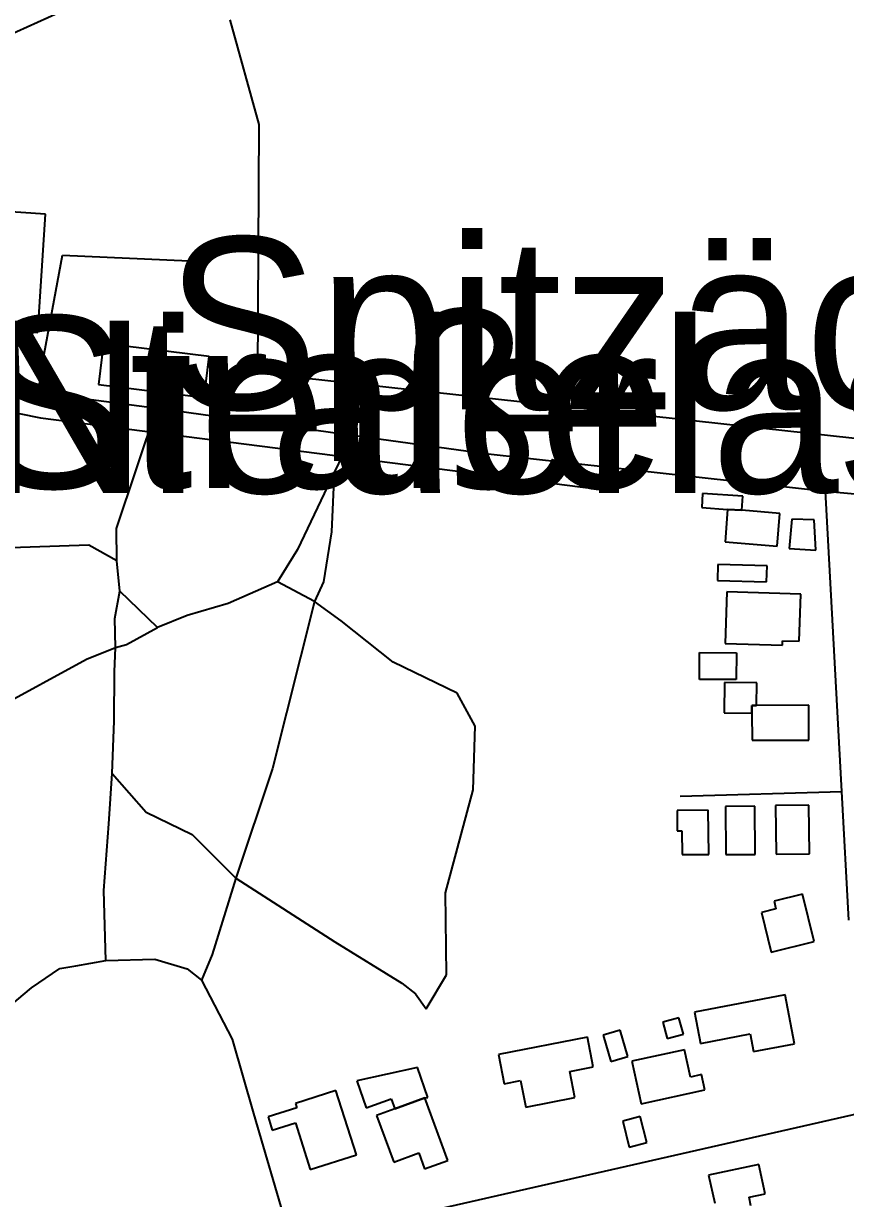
# Model space of a CAD drawing. Extents: x -3657 to 4700, y -7332 to 8131.
# Drawn here: x -1333.8 to -1126.4, y 2759.5 to 3056.1 of the extents above; entities that cross this region are included whole.
import ezdxf

# ---------------------------------------------------------------- set-up
doc = ezdxf.new("R2010")
doc.units = 0
for name, color, linetype in [('OSM_BUILDING_GARAGE', 9, 'CONTINUOUS'), ('OSM_BUILDING_SHED', 9, 'CONTINUOUS'), ('OSM_BUILDING_YES', 9, 'CONTINUOUS'), ('OSM_HIGHWAY_LIVING_STREET', 8, 'CONTINUOUS'), ('OSM_HIGHWAY_PATH', 8, 'CONTINUOUS'), ('OSM_HIGHWAY_RESIDENTIAL', 8, 'CONTINUOUS'), ('OSM_HIGHWAY_SERVICE', 8, 'CONTINUOUS'), ('OSM_LABELS', 8, 'CONTINUOUS'), ('OSM_LANDUSE_COMMERCIAL', 3, 'CONTINUOUS'), ('OSM_LANDUSE_LANDFILL', 3, 'CONTINUOUS')]:
    doc.layers.add(name, color=color, linetype=linetype)

msp = doc.modelspace()

# ---------------------------------------------------------------- linework, layer by layer
at = {"layer": 'OSM_BUILDING_GARAGE'}
for p, q in [((-1183.287237, 2802.039208), (-1187.580042, 2800.771585)), ((-1187.580042, 2800.771585), (-1185.608082, 2794.111009)), ((-1181.315277, 2795.378631), (-1183.287237, 2802.039208)), ((-1185.608082, 2794.111009), (-1181.315277, 2795.378631)), ((-1178.182895, 2780.178285), (-1182.61222, 2779.066336)), ((-1182.61222, 2779.066336), (-1180.958808, 2772.516955)), ((-1176.529482, 2773.628904), (-1178.182895, 2780.178285)), ((-1180.958808, 2772.516955), (-1176.529482, 2773.628904))]:
    msp.add_line(p, q, dxfattribs=at)
at = {"layer": 'OSM_BUILDING_SHED'}
for p, q in [((-1168.4672, 2805.130427), (-1172.509718, 2804.007358)), ((-1172.509718, 2804.007358), (-1171.356879, 2799.870907)), ((-1167.314362, 2800.993975), (-1168.4672, 2805.130427)), ((-1171.356879, 2799.870907), (-1167.314362, 2800.993975))]:
    msp.add_line(p, q, dxfattribs=at)
at = {"layer": 'OSM_BUILDING_YES'}
for p, q in [((-1328.226294, 3007.972212), (-1345.03346, 3009.050803)), ((-1330.137578, 2978.083015), (-1328.226294, 3007.972212)), ((-1346.944745, 2979.150487), (-1330.137578, 2978.083015)), ((-1313.550361, 2975.325381), (-1314.816966, 2964.984253)), ((-1286.921317, 2972.06737), (-1313.550361, 2975.325381)), ((-1288.187922, 2961.726242), (-1286.921317, 2972.06737)), ((-1314.816966, 2964.984253), (-1288.187922, 2961.726242)), ((-1162.445137, 2937.43015), (-1162.680256, 2933.905271)), ((-1152.342635, 2936.751861), (-1162.445137, 2937.43015)), ((-1152.585338, 2933.226982), (-1152.342635, 2936.751861)), ((-1162.680256, 2933.905271), (-1156.134866, 2933.460491)), ((-1156.134866, 2933.460491), (-1156.787129, 2925.220947)), ((-1156.134866, 2933.460491), (-1152.585338, 2933.226982)), ((-1152.585338, 2933.226982), (-1156.134866, 2933.460491)), ((-1142.968241, 2932.426379), (-1152.585338, 2933.226982)), ((-1143.620504, 2924.175715), (-1142.968241, 2932.426379)), ((-1139.934456, 2930.958606), (-1140.647395, 2923.575262)), ((-1134.344708, 2930.847411), (-1139.934456, 2930.958606)), ((-1133.935147, 2923.130483), (-1134.344708, 2930.847411)), ((-1156.787129, 2925.220947), (-1143.620504, 2924.175715)), ((-1140.647395, 2923.575262), (-1133.935147, 2923.130483)), ((-1158.614984, 2919.527767), (-1158.721167, 2915.535869)), ((-1146.206806, 2919.205302), (-1158.614984, 2919.527767)), ((-1146.312988, 2915.202284), (-1146.206806, 2919.205302)), ((-1158.721167, 2915.535869), (-1146.312988, 2915.202284)), ((-1156.369984, 2912.622562), (-1156.764376, 2899.623875)), ((-1137.69704, 2912.055468), (-1156.369984, 2912.622562)), ((-1138.061094, 2900.146491), (-1137.69704, 2912.055468)), ((-1156.764376, 2899.623875), (-1142.331146, 2899.190215)), ((-1142.331146, 2899.190215), (-1142.293224, 2900.268806)), ((-1142.293224, 2900.268806), (-1138.061094, 2900.146491)), ((-1163.264259, 2890.550369), (-1163.211168, 2897.288782)), ((-1163.211168, 2897.288782), (-1153.905034, 2897.210945)), ((-1153.905034, 2897.210945), (-1153.958125, 2890.472533)), ((-1153.958125, 2890.472533), (-1163.264259, 2890.550369)), ((-1156.908481, 2889.772005), (-1156.984325, 2882.088435)), ((-1148.777938, 2889.683049), (-1156.908481, 2889.772005)), ((-1148.838614, 2883.95651), (-1148.777938, 2889.683049)), ((-1150.02179, 2882.010599), (-1150.02179, 2883.95651)), ((-1150.02179, 2883.95651), (-1148.838614, 2883.95651)), ((-1148.838614, 2883.95651), (-1150.02179, 2883.95651)), ((-1150.02179, 2883.95651), (-1150.02179, 2882.010599)), ((-1135.65682, 2884.012107), (-1148.838614, 2883.95651)), ((-1135.626482, 2875.238828), (-1135.65682, 2884.012107)), ((-1156.984325, 2882.088435), (-1150.02179, 2882.010599)), ((-1150.02179, 2882.010599), (-1149.991452, 2875.18323)), ((-1149.991452, 2875.18323), (-1135.626482, 2875.238828)), ((-1135.634066, 2858.826457), (-1144.075572, 2858.737501)), ((-1135.505131, 2846.550537), (-1135.634066, 2858.826457)), ((-1161.019259, 2857.525476), (-1168.914683, 2857.458759)), ((-1168.914683, 2857.458759), (-1168.869176, 2852.321553)), ((-1160.905492, 2846.372625), (-1161.019259, 2857.525476)), ((-1149.316435, 2858.52623), (-1156.680947, 2858.470633)), ((-1156.680947, 2858.470633), (-1156.589933, 2846.317027)), ((-1149.217837, 2846.383744), (-1149.316435, 2858.52623)), ((-1144.075572, 2858.737501), (-1143.939052, 2846.461581)), ((-1168.869176, 2852.321553), (-1167.678416, 2852.332673)), ((-1167.678416, 2852.332673), (-1167.625325, 2846.305908)), ((-1167.625325, 2846.305908), (-1160.905492, 2846.372625)), ((-1156.589933, 2846.317027), (-1149.217837, 2846.383744)), ((-1143.939052, 2846.461581), (-1135.505131, 2846.550537)), ((-1137.279895, 2836.331723), (-1144.439626, 2834.563724)), ((-1134.31437, 2824.389388), (-1137.279895, 2836.331723)), ((-1143.961805, 2832.640051), (-1147.609931, 2831.739372)), ((-1144.439626, 2834.563724), (-1143.961805, 2832.640051)), ((-1147.609931, 2831.739372), (-1145.122228, 2821.70959)), ((-1145.122228, 2821.70959), (-1134.31437, 2824.389388)), ((-1141.648544, 2810.912563), (-1164.485357, 2806.531483)), ((-1139.282192, 2798.581045), (-1141.648544, 2810.912563)), ((-1164.485357, 2806.531483), (-1162.97605, 2798.670001)), ((-1191.523962, 2800.282328), (-1213.958799, 2795.834531)), ((-1190.037408, 2792.78779), (-1191.523962, 2800.282328)), ((-1162.97605, 2798.670001), (-1150.44652, 2801.071812)), ((-1150.44652, 2801.071812), (-1149.589475, 2796.601776)), ((-1167.041321, 2797.046555), (-1180.276206, 2794.155487)), ((-1165.539598, 2790.163589), (-1167.041321, 2797.046555)), ((-1149.589475, 2796.601776), (-1139.282192, 2798.581045)), ((-1213.958799, 2795.834531), (-1212.502582, 2788.484546)), ((-1180.276206, 2794.155487), (-1177.925023, 2783.425177)), ((-1234.406507, 2792.620997), (-1249.704365, 2789.185074)), ((-1231.774699, 2785.037503), (-1234.406507, 2792.620997)), ((-1195.960872, 2791.609123), (-1190.037408, 2792.78779)), ((-1194.64876, 2785.004145), (-1195.960872, 2791.609123)), ((-1162.718178, 2790.786281), (-1165.539598, 2790.163589)), ((-1161.876303, 2786.927817), (-1162.718178, 2790.786281)), ((-1249.704365, 2789.185074), (-1247.360767, 2782.435542)), ((-1212.502582, 2788.484546), (-1208.361467, 2789.307388)), ((-1208.361467, 2789.307388), (-1207.019017, 2782.546737)), ((-1254.952813, 2786.772144), (-1265.138744, 2783.525252)), ((-1249.78021, 2770.582163), (-1254.952813, 2786.772144)), ((-1232.533145, 2784.915189), (-1240.110022, 2782.146435)), ((-1240.110022, 2782.146435), (-1232.533145, 2784.915189)), ((-1232.533145, 2784.915189), (-1231.774699, 2785.037503)), ((-1226.746201, 2769.125509), (-1232.533145, 2784.915189)), ((-1207.019017, 2782.546737), (-1194.64876, 2785.004145)), ((-1177.925023, 2783.425177), (-1161.876303, 2786.927817)), ((-1264.789859, 2782.435542), (-1272.063358, 2780.111568)), ((-1265.138744, 2783.525252), (-1264.789859, 2782.435542)), ((-1247.360767, 2782.435542), (-1240.982235, 2784.648321)), ((-1240.110022, 2782.146435), (-1244.683452, 2780.467392)), ((-1240.982235, 2784.648321), (-1240.110022, 2782.146435)), ((-1272.063358, 2780.111568), (-1270.993948, 2776.77572)), ((-1244.683452, 2780.467392), (-1240.375478, 2768.702969)), ((-1270.993948, 2776.77572), (-1265.176667, 2778.632676)), ((-1265.176667, 2778.632676), (-1261.422358, 2766.868252)), ((-1261.422358, 2766.868252), (-1249.78021, 2770.582163)), ((-1240.375478, 2768.702969), (-1234.057622, 2771.015823)), ((-1234.057622, 2771.015823), (-1232.586236, 2766.990567)), ((-1232.586236, 2766.990567), (-1226.746201, 2769.125509)), ((-1148.269779, 2768.091396), (-1160.928245, 2765.38936)), ((-1146.699796, 2760.741412), (-1148.269779, 2768.091396)), ((-1160.928245, 2765.38936), (-1159.411353, 2758.317362)), ((-1150.727145, 2759.885211), (-1146.699796, 2760.741412)), ((-1150.256908, 2757.694671), (-1150.727145, 2759.885211))]:
    msp.add_line(p, q, dxfattribs=at)
at = {"layer": 'OSM_HIGHWAY_LIVING_STREET'}
for p, q in [((-1127.298743, 2862.240141), (-1131.42469, 2938.008364)), ((-1125.531564, 2829.760103), (-1127.298743, 2862.240141)), ((-1275.772159, 2780.956649), (-1266.147478, 2748.432133)), ((-1122.930094, 2780.956649), (-1266.147478, 2748.432133))]:
    msp.add_line(p, q, dxfattribs=at)
at = {"layer": 'OSM_HIGHWAY_PATH'}
for p, q in [((-1310.273874, 2928.656871), (-1300.103111, 2959.001966)), ((-1250.826866, 2952.207956), (-1255.362374, 2942.734148)), ((-1255.362374, 2942.734148), (-1264.645754, 2923.319514)), ((-1255.362374, 2942.734148), (-1256.105651, 2927.778431)), ((-1310.235952, 2920.472924), (-1310.273874, 2928.656871)), ((-1256.105651, 2927.778431), (-1258.09278, 2915.168926)), ((-1317.259163, 2924.375866), (-1339.436128, 2923.686457)), ((-1310.235952, 2920.472924), (-1317.259163, 2924.375866)), ((-1264.645754, 2923.319514), (-1269.727343, 2915.191165)), ((-1309.41683, 2912.844952), (-1310.235952, 2920.472924)), ((-1269.727343, 2915.191165), (-1282.0976, 2909.720375)), ((-1260.360534, 2910.165154), (-1269.727343, 2915.191165)), ((-1258.09278, 2915.168926), (-1260.360534, 2910.165154)), ((-1310.706188, 2905.88415), (-1309.41683, 2912.844952)), ((-1299.966591, 2903.638012), (-1309.41683, 2912.844952)), ((-1282.0976, 2909.720375), (-1292.511065, 2906.651395)), ((-1260.360534, 2910.165154), (-1270.910519, 2868.088994)), ((-1253.648285, 2905.328175), (-1260.360534, 2910.165154)), ((-1292.511065, 2906.651395), (-1299.966591, 2903.638012)), ((-1310.569668, 2898.567523), (-1310.706188, 2905.88415)), ((-1307.733079, 2899.345888), (-1299.966591, 2903.638012)), ((-1240.496829, 2894.864732), (-1253.648285, 2905.328175)), ((-1317.903842, 2895.687575), (-1310.569668, 2898.567523)), ((-1310.782033, 2892.429563), (-1310.569668, 2898.567523)), ((-1310.569668, 2898.567523), (-1307.733079, 2899.345888)), ((-1347.604593, 2879.419757), (-1317.903842, 2895.687575)), ((-1224.387433, 2887.081087), (-1240.496829, 2894.864732)), ((-1310.873046, 2880.098046), (-1310.782033, 2892.429563)), ((-1219.829172, 2878.763707), (-1224.387433, 2887.081087)), ((-1311.358452, 2866.799133), (-1310.873046, 2880.098046)), ((-1220.360084, 2862.673801), (-1219.829172, 2878.763707)), ((-1270.910519, 2868.088994), (-1280.224238, 2840.401457)), ((-1312.238249, 2854.056194), (-1311.358452, 2866.799133)), ((-1311.358452, 2866.799133), (-1302.772842, 2857.036218)), ((-1227.345373, 2836.643069), (-1220.360084, 2862.673801)), ((-1302.772842, 2857.036218), (-1291.229291, 2851.398636)), ((-1313.520023, 2837.254641), (-1312.238249, 2854.056194)), ((-1291.229291, 2851.398636), (-1280.224238, 2840.401457)), ((-1280.224238, 2840.401457), (-1286.170456, 2821.120257)), ((-1280.224238, 2840.401457), (-1255.256191, 2824.300432)), ((-1312.958773, 2819.574648), (-1313.520023, 2837.254641)), ((-1227.072333, 2815.983051), (-1227.345373, 2836.643069)), ((-1255.256191, 2824.300432), (-1238.350427, 2813.836989)), ((-1286.170456, 2821.120257), (-1288.817433, 2814.615354)), ((-1331.775822, 2812.702801), (-1324.61609, 2817.606497)), ((-1324.61609, 2817.606497), (-1320.543235, 2818.218069)), ((-1320.543235, 2818.218069), (-1312.958773, 2819.574648)), ((-1312.958773, 2819.574648), (-1300.61127, 2819.897113)), ((-1300.61127, 2819.897113), (-1292.473143, 2817.461944)), ((-1292.473143, 2817.461944), (-1288.817433, 2814.615354)), ((-1288.817433, 2814.615354), (-1281.081282, 2799.770831)), ((-1232.176675, 2807.398803), (-1227.072333, 2815.983051)), ((-1337.024269, 2808.255004), (-1331.775822, 2812.702801)), ((-1238.350427, 2813.836989), (-1234.861575, 2811.157192)), ((-1234.861575, 2811.157192), (-1232.176675, 2807.398803)), ((-1281.081282, 2799.770831), (-1275.772159, 2780.956649))]:
    msp.add_line(p, q, dxfattribs=at)
at = {"layer": 'OSM_HIGHWAY_RESIDENTIAL'}
for p, q in [((-1362.136421, 2969.532126), (-1332.238474, 2963.260732)), ((-1332.238474, 2963.260732), (-1330.023811, 2962.971625)), ((-1330.023811, 2962.971625), (-1300.103111, 2959.001966)), ((-1300.103111, 2959.001966), (-1295.104951, 2958.334796)), ((-1295.104951, 2958.334796), (-1250.826866, 2952.207956)), ((-1250.826866, 2952.207956), (-1217.288378, 2947.560008)), ((-1217.288378, 2947.560008), (-1185.259197, 2944.00177)), ((-1185.259197, 2944.00177), (-1131.42469, 2938.008364)), ((-1131.42469, 2938.008364), (-1092.159934, 2934.461246))]:
    msp.add_line(p, q, dxfattribs=at)
at = {"layer": 'OSM_HIGHWAY_SERVICE'}
for p, q in [((-1328.514503, 2972.634464), (-1323.933489, 2997.642203)), ((-1323.933489, 2997.642203), (-1291.995322, 2996.218908)), ((-1330.023811, 2962.971625), (-1328.514503, 2972.634464)), ((-1168.141068, 2861.061475), (-1127.298743, 2862.240141))]:
    msp.add_line(p, q, dxfattribs=at)
at = {"layer": 'OSM_LANDUSE_COMMERCIAL'}
for p, q in [((-1324.987729, 3058.721576), (-1349.356603, 3047.67992)), ((-1274.323527, 3030.611499), (-1281.642532, 3056.986935)), ((-1274.657243, 2967.841963), (-1274.323527, 3030.611499)), ((-1508.531694, 2993.472393), (-1329.439808, 2956.522319)), ((-1069.1866, 2945.32499), (-1274.657243, 2967.841963)), ((-1329.439808, 2956.522319), (-1185.418471, 2938.164037)), ((-1185.418471, 2938.164037), (-1185.259197, 2944.00177)), ((-1185.259197, 2944.00177), (-1131.42469, 2938.008364)), ((-1131.42469, 2938.008364), (-1092.159934, 2934.461246))]:
    msp.add_line(p, q, dxfattribs=at)
at = {"layer": 'OSM_LANDUSE_LANDFILL'}
for p, q in [((-1274.323527, 3030.611499), (-1281.642532, 3056.986935)), ((-1274.657243, 2967.841963), (-1274.323527, 3030.611499)), ((-1069.1866, 2945.32499), (-1274.657243, 2967.841963))]:
    msp.add_line(p, q, dxfattribs=at)

# ---------------------------------------------------------------- texts
at = {"layer": 'OSM_LABELS'}
for s, p in [('Spitzäckerweg', (-1298.044197, 2958.727136)), ('Friedrich-Schnideritsch-Straße', (-1958.854654, 2938.820724)), ('HANSA-FLEX Hydraulik GmbH, Niederlassung Graz', (-2183.183859, 2937.625359))]:
    msp.add_text(s, height=43.418293, dxfattribs=at).set_placement(p)

doc.saveas('drawing.dxf')
